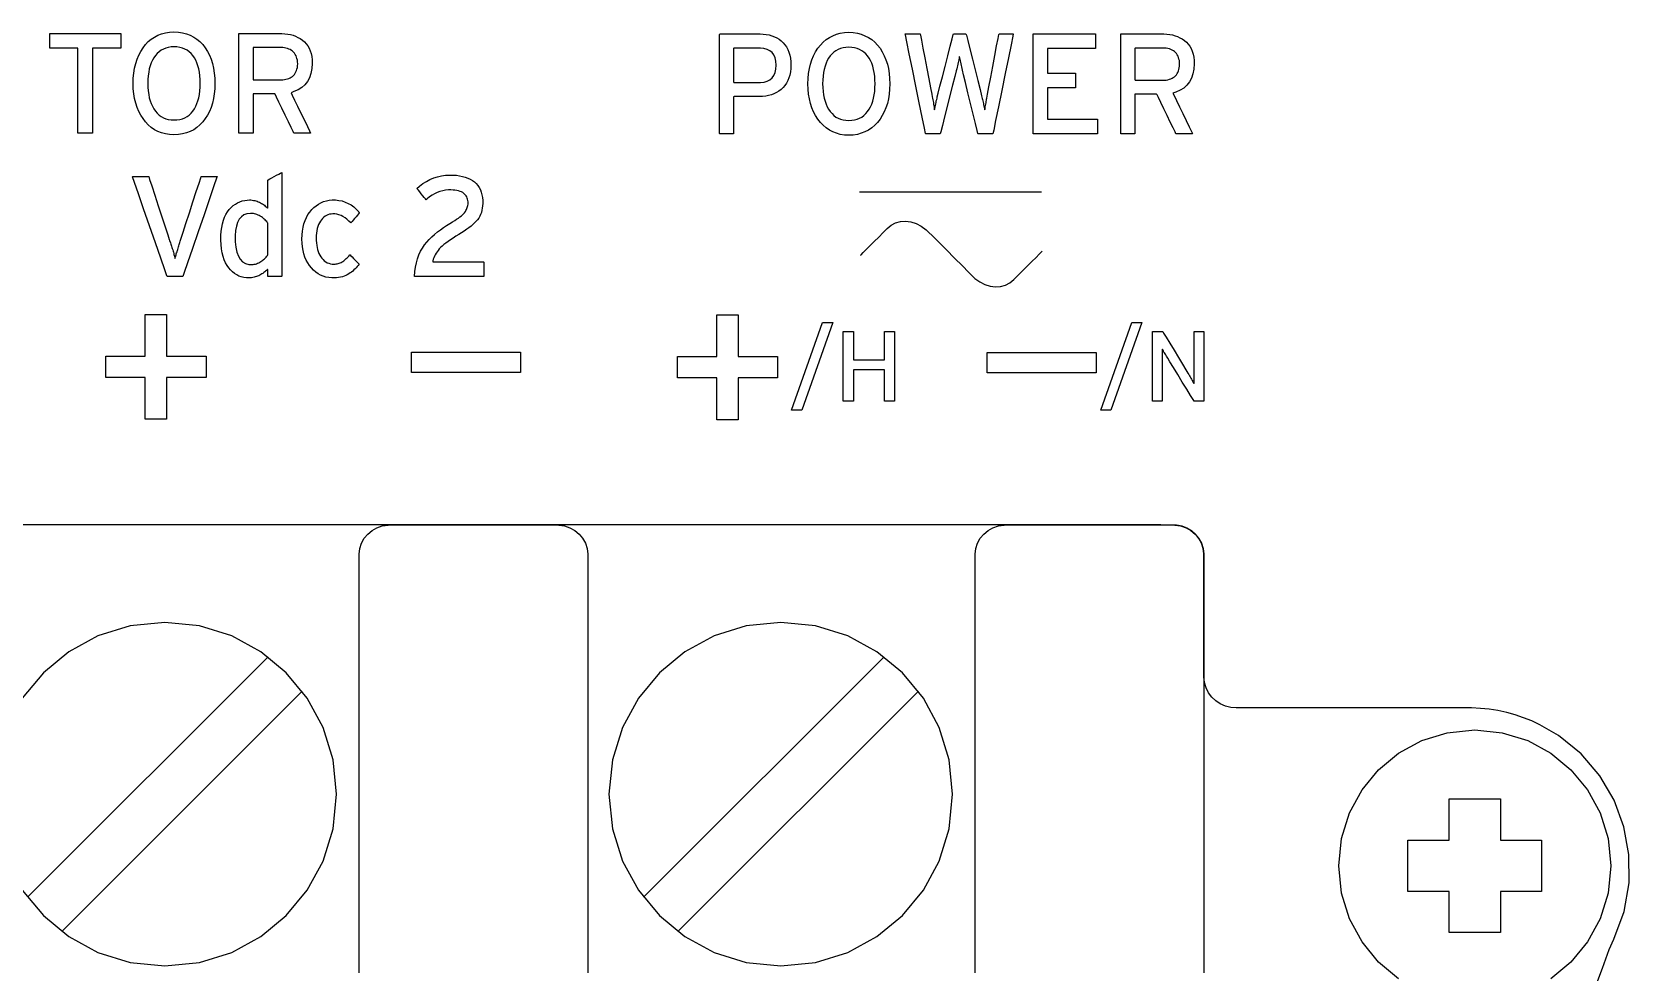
# Model space of a CAD drawing. Extents: x 1 to 47.7, y 0.2 to 33.3.
# Drawn here: x 39.966 to 41.521, y 11.076 to 11.991 of the extents above; entities that cross this region are included whole.
import ezdxf

# ---------------------------------------------------------------- set-up
doc = ezdxf.new("R2010")
doc.units = 0
doc.header["$MEASUREMENT"] = 0
doc.layers.add('4_0_____DWG', color=7, linetype='CONTINUOUS')

msp = doc.modelspace()

# ---------------------------------------------------------------- linework, layer by layer
at = {"layer": '4_0_____DWG'}
for points in [[(40.0246, 11.9755), (40.0246, 11.8925), (40.0105, 11.8925), (40.0105, 11.9755), (39.983, 11.9755), (39.983, 11.9897), (40.0521, 11.9897), (40.0521, 11.9755), (40.0246, 11.9755)], [(40.9408, 11.8921), (40.9408, 11.9893), (41.0014, 11.9893), (41.0014, 11.9752), (40.9549, 11.9752), (40.9549, 11.951), (40.9819, 11.951), (40.9819, 11.9369), (40.9549, 11.9369), (40.9549, 11.9062), (41.0035, 11.9062), (41.0035, 11.8921), (40.9408, 11.8921)], [(40.7717, 11.8355), (40.9489, 11.8355)], [(40.7725, 11.7736), (40.7732, 11.7743), (40.7752, 11.7763), (40.7782, 11.7793), (40.7819, 11.783), (40.7861, 11.7872), (40.7904, 11.7915), (40.7947, 11.7958), (40.7987, 11.7998), (40.8025, 11.803), (40.8068, 11.8053), (40.8115, 11.8065), (40.8166, 11.8068), (40.8217, 11.8062), (40.8269, 11.8046), (40.8319, 11.802), (40.8365, 11.7986), (40.8389, 11.7963), (40.8427, 11.7926), (40.8488, 11.7865), (40.8563, 11.7789), (40.8643, 11.7709), (40.8719, 11.7633), (40.878, 11.7572), (40.8817, 11.7535), (40.8841, 11.7512), (40.8888, 11.7478), (40.8938, 11.7452), (40.8989, 11.7436), (40.9041, 11.743), (40.9091, 11.7433), (40.9139, 11.7445), (40.9182, 11.7468), (40.922, 11.75), (40.926, 11.7541), (40.9305, 11.7586), (40.9351, 11.7632), (40.9396, 11.7676), (40.9436, 11.7716), (40.9468, 11.7749), (40.9489, 11.777), (40.9497, 11.7778)], [(40.0968, 11.6546), (40.0968, 11.614), (40.076, 11.614), (40.076, 11.6546), (40.0377, 11.6546), (40.0377, 11.6754), (40.076, 11.6754), (40.076, 11.716), (40.0968, 11.716), (40.0968, 11.6754), (40.1352, 11.6754), (40.1352, 11.6546), (40.0968, 11.6546)], [(40.6534, 11.6542), (40.6534, 11.6136), (40.6327, 11.6136), (40.6327, 11.6542), (40.5944, 11.6542), (40.5944, 11.675), (40.6327, 11.675), (40.6327, 11.7156), (40.6534, 11.7156), (40.6534, 11.675), (40.6919, 11.675), (40.6919, 11.6542), (40.6534, 11.6542)], [(40.7155, 11.6228), (40.7055, 11.6228), (40.7357, 11.7083), (40.7457, 11.7083), (40.7155, 11.6228)], [(40.796, 11.6315), (40.796, 11.6621), (40.7657, 11.6621), (40.7657, 11.6315), (40.7558, 11.6315), (40.7558, 11.6996), (40.7657, 11.6996), (40.7657, 11.672), (40.796, 11.672), (40.796, 11.6996), (40.8059, 11.6996), (40.8059, 11.6315), (40.796, 11.6315)], [(41.0166, 11.6228), (41.0066, 11.6228), (41.0368, 11.7083), (41.0468, 11.7083), (41.0166, 11.6228)], [(40.3353, 11.6596), (40.3353, 11.6795), (40.4415, 11.6795), (40.4415, 11.6596), (40.3353, 11.6596)], [(40.8959, 11.6592), (40.8959, 11.6791), (41.0021, 11.6791), (41.0021, 11.6592), (40.8959, 11.6592)], [(41.1071, 11.3631), (41.1071, 11.3673), (41.1071, 11.3787), (41.1071, 11.3951), (41.1071, 11.4144), (41.1071, 11.4345), (41.1071, 11.4534), (41.1071, 11.4689), (41.1071, 11.4791), (41.1071, 11.4829), (41.1064, 11.4882), (41.1048, 11.4932), (41.1023, 11.4977), (41.0991, 11.5018), (41.0952, 11.5052), (41.0907, 11.5079), (41.0858, 11.5098), (41.0805, 11.5109), (41.0652, 11.5111), (40.9427, 11.5111), (40.7154, 11.5111), (40.4185, 11.5111), (40.0866, 11.5111), (39.7547, 11.5111)], [(40.2843, 11.0747), (40.2843, 11.107), (40.2843, 11.1611), (40.2843, 11.2287), (40.2843, 11.3017), (40.2843, 11.3717), (40.2843, 11.4306), (40.2843, 11.4699), (40.2843, 11.4826), (40.285, 11.4882), (40.2867, 11.4934), (40.2893, 11.4981), (40.2928, 11.5022), (40.2969, 11.5057), (40.3017, 11.5084), (40.3069, 11.5102), (40.3126, 11.511), (40.3176, 11.5111), (40.3317, 11.5111), (40.3541, 11.5111), (40.3813, 11.5111), (40.4101, 11.5111), (40.4373, 11.5111), (40.4596, 11.5111), (40.4738, 11.5111), (40.4788, 11.511), (40.4844, 11.5102), (40.4897, 11.5084), (40.4944, 11.5057), (40.4986, 11.5022), (40.502, 11.4981), (40.5047, 11.4934), (40.5064, 11.4882), (40.5071, 11.4826), (40.5071, 11.4699), (40.5071, 11.4306), (40.5071, 11.3717), (40.5071, 11.3017), (40.5071, 11.2287), (40.5071, 11.1611), (40.5071, 11.107), (40.5071, 11.0747)], [(40.8843, 11.0747), (40.8843, 11.107), (40.8843, 11.1611), (40.8843, 11.2287), (40.8843, 11.3017), (40.8843, 11.3717), (40.8843, 11.4306), (40.8843, 11.4699), (40.8843, 11.4826), (40.885, 11.4882), (40.8867, 11.4934), (40.8893, 11.4981), (40.8928, 11.5022), (40.8969, 11.5057), (40.9017, 11.5084), (40.9069, 11.5102), (40.9126, 11.511), (40.9176, 11.5111), (40.9317, 11.5111), (40.9541, 11.5111), (40.9813, 11.5111), (41.0101, 11.5111), (41.0373, 11.5111), (41.0597, 11.5111), (41.0738, 11.5111), (41.0788, 11.511), (41.0844, 11.5102), (41.0897, 11.5084), (41.0945, 11.5057), (41.0986, 11.5022), (41.102, 11.4981), (41.1047, 11.4934), (41.1064, 11.4882), (41.1071, 11.4826), (41.1071, 11.4699), (41.1071, 11.4306), (41.1071, 11.3717), (41.1071, 11.3017), (41.1071, 11.2287), (41.1071, 11.1611), (41.1071, 11.107), (41.1071, 11.0747)], [(39.9563, 11.1553), (39.9768, 11.1305), (40.0015, 11.1101), (40.03, 11.0947), (40.0614, 11.085), (40.0952, 11.0816), (40.1289, 11.085), (40.1603, 11.0947), (40.1887, 11.1101), (40.2134, 11.1305), (40.2338, 11.1553), (40.2493, 11.1836), (40.259, 11.215), (40.2624, 11.2487), (40.259, 11.2824), (40.2493, 11.3138), (40.2338, 11.3423), (40.2134, 11.367), (40.1887, 11.3875), (40.1603, 11.403), (40.1289, 11.4127), (40.0952, 11.4161), (40.0614, 11.4127), (40.03, 11.403), (40.0015, 11.3875), (39.9768, 11.367), (39.9563, 11.3423)], [(39.9613, 11.1485), (40.1956, 11.3827)], [(40.5613, 11.1485), (40.7956, 11.3827)], [(41.4849, 11.0516), (41.4952, 11.0794), (41.5018, 11.0975), (41.5063, 11.1077), (41.5163, 11.1347), (41.5212, 11.1624), (41.5211, 11.1901), (41.5162, 11.2171), (41.5066, 11.2429), (41.4927, 11.2667), (41.4746, 11.288), (41.4526, 11.306), (41.4344, 11.3165), (41.4265, 11.3202), (41.4185, 11.3233), (41.4103, 11.326), (41.402, 11.3283), (41.3935, 11.3302), (41.385, 11.3315), (41.3764, 11.3324), (41.3678, 11.3329), (41.3613, 11.3329), (41.3446, 11.3329), (41.3167, 11.3329), (41.2817, 11.3329), (41.2434, 11.3329), (41.206, 11.3329), (41.1734, 11.3329), (41.1495, 11.3329), (41.1384, 11.3329), (41.1335, 11.3332), (41.128, 11.3345), (41.1231, 11.3367), (41.1186, 11.3396), (41.1147, 11.3433), (41.1115, 11.3475), (41.1092, 11.3523), (41.1077, 11.3575), (41.1071, 11.3631)], [(39.9947, 11.115), (40.229, 11.3493)], [(40.5947, 11.115), (40.829, 11.3493)], [(41.2968, 11.0691), (41.2772, 11.0853), (41.2611, 11.1049), (41.2489, 11.1274), (41.2411, 11.1523), (41.2384, 11.179), (41.2411, 11.2057), (41.2489, 11.2305), (41.2611, 11.253), (41.2772, 11.2726), (41.2968, 11.2888), (41.3193, 11.301), (41.3442, 11.3087), (41.3709, 11.3114), (41.3976, 11.3087), (41.4225, 11.301), (41.445, 11.2888), (41.4646, 11.2726), (41.4807, 11.253), (41.493, 11.2305), (41.5007, 11.2057), (41.5034, 11.179), (41.5007, 11.1523), (41.493, 11.1274), (41.4807, 11.1049), (41.4646, 11.0853), (41.445, 11.0691)], [(41.3459, 11.2039), (41.3459, 11.2442), (41.3959, 11.2442), (41.3959, 11.2039), (41.436, 11.2039), (41.436, 11.154), (41.3959, 11.154), (41.3959, 11.114), (41.3459, 11.114), (41.3459, 11.154), (41.3058, 11.154), (41.3058, 11.2039), (41.3459, 11.2039)]]:
    msp.add_lwpolyline(points, dxfattribs=at)
for points in [[(40.1439, 11.9411), (40.1438, 11.936), (40.1433, 11.931), (40.1426, 11.9264), (40.1415, 11.922), (40.1402, 11.9178), (40.1386, 11.9139), (40.1367, 11.9102), (40.1345, 11.9068), (40.132, 11.9036), (40.1293, 11.9007), (40.1263, 11.8982), (40.1232, 11.896), (40.1198, 11.8943), (40.1162, 11.8929), (40.1123, 11.8919), (40.1083, 11.8912), (40.104, 11.891), (40.0998, 11.8912), (40.0958, 11.8919), (40.092, 11.8929), (40.0884, 11.8943), (40.0851, 11.896), (40.0819, 11.8982), (40.079, 11.9007), (40.0764, 11.9036), (40.0739, 11.9068), (40.0716, 11.9102), (40.0697, 11.9139), (40.068, 11.9178), (40.0667, 11.922), (40.0656, 11.9264), (40.0649, 11.931), (40.0644, 11.936), (40.0642, 11.9411), (40.0644, 11.9463), (40.0649, 11.9512), (40.0656, 11.9559), (40.0667, 11.9604), (40.068, 11.9646), (40.0697, 11.9685), (40.0716, 11.9722), (40.0739, 11.9757), (40.0764, 11.9789), (40.079, 11.9818), (40.0819, 11.9842), (40.0851, 11.9863), (40.0884, 11.988), (40.092, 11.9894), (40.0958, 11.9904), (40.0998, 11.991), (40.104, 11.9913), (40.1083, 11.991), (40.1123, 11.9904), (40.1162, 11.9894), (40.1198, 11.988), (40.1232, 11.9863), (40.1263, 11.9842), (40.1293, 11.9818), (40.132, 11.9789), (40.1345, 11.9757), (40.1367, 11.9722), (40.1386, 11.9685), (40.1402, 11.9646), (40.1415, 11.9604), (40.1426, 11.9559), (40.1433, 11.9512), (40.1438, 11.9463)], [(40.2387, 11.9606), (40.2383, 11.9555), (40.2374, 11.9508), (40.236, 11.9466), (40.234, 11.943), (40.2315, 11.9398), (40.2285, 11.937), (40.225, 11.9348), (40.2209, 11.9331), (40.2181, 11.932), (40.2192, 11.9296), (40.2215, 11.9249), (40.2244, 11.9189), (40.2277, 11.9121), (40.231, 11.9053), (40.2339, 11.8993), (40.2361, 11.8949), (40.2371, 11.8926), (40.2369, 11.8925), (40.2355, 11.8925), (40.2333, 11.8925), (40.2307, 11.8925), (40.2279, 11.8925), (40.2252, 11.8925), (40.2229, 11.8925), (40.2214, 11.8925), (40.2209, 11.8925), (40.2201, 11.8942), (40.2181, 11.8982), (40.2154, 11.9038), (40.2123, 11.9102), (40.2091, 11.9169), (40.2061, 11.9229), (40.2038, 11.9277), (40.2025, 11.9305), (40.2021, 11.931), (40.2006, 11.931), (40.1981, 11.931), (40.1948, 11.931), (40.1911, 11.931), (40.1875, 11.931), (40.1844, 11.931), (40.1821, 11.931), (40.181, 11.931), (40.181, 11.93), (40.181, 11.9266), (40.181, 11.9214), (40.181, 11.9151), (40.181, 11.9084), (40.181, 11.9021), (40.181, 11.8969), (40.181, 11.8935), (40.181, 11.8925), (40.1803, 11.8925), (40.1788, 11.8925), (40.1767, 11.8925), (40.1744, 11.8925), (40.172, 11.8925), (40.1699, 11.8925), (40.1682, 11.8925), (40.1673, 11.8925), (40.1672, 11.8936), (40.1672, 11.9007), (40.1672, 11.9129), (40.1672, 11.9282), (40.1672, 11.9449), (40.1672, 11.9613), (40.1672, 11.9754), (40.1672, 11.9854), (40.1672, 11.9897), (40.1684, 11.9897), (40.1723, 11.9897), (40.178, 11.9897), (40.1849, 11.9897), (40.192, 11.9897), (40.1987, 11.9897), (40.2041, 11.9897), (40.2076, 11.9897), (40.2092, 11.9897), (40.2121, 11.9895), (40.2149, 11.9892), (40.2175, 11.9887), (40.2201, 11.988), (40.2225, 11.9871), (40.2248, 11.986), (40.227, 11.9848), (40.2291, 11.9833), (40.2311, 11.9817), (40.2328, 11.9798), (40.2344, 11.9777), (40.2357, 11.9754), (40.2367, 11.9729), (40.2376, 11.9701), (40.2382, 11.9672), (40.2385, 11.964)], [(40.7049, 11.9589), (40.7047, 11.9555), (40.7044, 11.9523), (40.7037, 11.9493), (40.7029, 11.9464), (40.7018, 11.9438), (40.7005, 11.9414), (40.699, 11.9392), (40.6972, 11.9372), (40.6953, 11.9353), (40.6931, 11.9337), (40.6909, 11.9323), (40.6884, 11.9311), (40.6859, 11.9301), (40.6831, 11.9294), (40.6803, 11.9288), (40.6772, 11.9285), (40.6741, 11.9283), (40.673, 11.9283), (40.6706, 11.9283), (40.6672, 11.9283), (40.6631, 11.9283), (40.6588, 11.9283), (40.6548, 11.9283), (40.6515, 11.9283), (40.6495, 11.9283), (40.6491, 11.9282), (40.6491, 11.926), (40.6491, 11.9217), (40.6491, 11.9161), (40.6491, 11.9099), (40.6491, 11.9037), (40.6491, 11.8982), (40.6491, 11.8941), (40.6491, 11.8922), (40.6488, 11.8921), (40.6475, 11.8921), (40.6456, 11.8921), (40.6434, 11.8921), (40.641, 11.8921), (40.6387, 11.8921), (40.6368, 11.8921), (40.6356, 11.8921), (40.6352, 11.8923), (40.6352, 11.8975), (40.6352, 11.9084), (40.6352, 11.9231), (40.6352, 11.9398), (40.6352, 11.9565), (40.6352, 11.9715), (40.6352, 11.9829), (40.6352, 11.9889), (40.6359, 11.9893), (40.6391, 11.9893), (40.6443, 11.9893), (40.6507, 11.9893), (40.6576, 11.9893), (40.6642, 11.9893), (40.6697, 11.9893), (40.6734, 11.9893), (40.675, 11.9893), (40.678, 11.9892), (40.6809, 11.9888), (40.6837, 11.9883), (40.6863, 11.9876), (40.6888, 11.9866), (40.6911, 11.9855), (40.6933, 11.9841), (40.6954, 11.9826), (40.6974, 11.9808), (40.6991, 11.9788), (40.7006, 11.9766), (40.7019, 11.9741), (40.7029, 11.9715), (40.7038, 11.9687), (40.7044, 11.9656), (40.7047, 11.9623)], [(40.8012, 11.9407), (40.801, 11.9356), (40.8005, 11.9306), (40.7998, 11.926), (40.7988, 11.9215), (40.7974, 11.9174), (40.7958, 11.9134), (40.7939, 11.9098), (40.7917, 11.9063), (40.7893, 11.9031), (40.7865, 11.9003), (40.7836, 11.8978), (40.7804, 11.8956), (40.777, 11.8939), (40.7734, 11.8925), (40.7696, 11.8915), (40.7655, 11.8908), (40.7612, 11.8906), (40.757, 11.8908), (40.753, 11.8915), (40.7492, 11.8925), (40.7457, 11.8939), (40.7423, 11.8956), (40.7392, 11.8978), (40.7363, 11.9003), (40.7336, 11.9031), (40.7311, 11.9063), (40.7289, 11.9098), (40.7269, 11.9134), (40.7253, 11.9174), (40.7239, 11.9215), (40.7229, 11.926), (40.7221, 11.9306), (40.7216, 11.9356), (40.7214, 11.9407), (40.7216, 11.9459), (40.7221, 11.9508), (40.7229, 11.9555), (40.7239, 11.96), (40.7253, 11.9642), (40.7269, 11.9681), (40.7289, 11.9718), (40.7311, 11.9753), (40.7336, 11.9785), (40.7363, 11.9813), (40.7392, 11.9838), (40.7423, 11.9859), (40.7457, 11.9876), (40.7492, 11.989), (40.753, 11.99), (40.757, 11.9906), (40.7612, 11.9909), (40.7655, 11.9906), (40.7696, 11.99), (40.7734, 11.989), (40.777, 11.9876), (40.7804, 11.9859), (40.7836, 11.9838), (40.7865, 11.9813), (40.7893, 11.9785), (40.7917, 11.9753), (40.7939, 11.9718), (40.7958, 11.9681), (40.7974, 11.9642), (40.7988, 11.96), (40.7998, 11.9555), (40.8005, 11.9508), (40.801, 11.9459)], [(40.9017, 11.8921), (40.9012, 11.8921), (40.8998, 11.8921), (40.8977, 11.8921), (40.8953, 11.8921), (40.8928, 11.8921), (40.8905, 11.8921), (40.8886, 11.8921), (40.8873, 11.8921), (40.887, 11.8922), (40.8862, 11.8954), (40.8846, 11.902), (40.8824, 11.9111), (40.8799, 11.9215), (40.8773, 11.9321), (40.875, 11.9419), (40.8731, 11.9496), (40.872, 11.9541), (40.8717, 11.9556), (40.8713, 11.9572), (40.871, 11.9587), (40.8706, 11.9603), (40.8703, 11.9618), (40.87, 11.9632), (40.8697, 11.9646), (40.8694, 11.966), (40.8692, 11.9673), (40.8689, 11.967), (40.8686, 11.9656), (40.8683, 11.9642), (40.868, 11.9628), (40.8677, 11.9614), (40.8674, 11.9599), (40.8671, 11.9583), (40.8667, 11.9568), (40.8664, 11.9552), (40.8659, 11.9533), (40.8645, 11.9478), (40.8624, 11.9395), (40.8598, 11.9294), (40.8572, 11.9187), (40.8546, 11.9086), (40.8524, 11.9), (40.8509, 11.8941), (40.8504, 11.8921), (40.8499, 11.8921), (40.8484, 11.8921), (40.8464, 11.8921), (40.844, 11.8921), (40.8416, 11.8921), (40.8393, 11.8921), (40.8374, 11.8921), (40.8363, 11.8921), (40.8359, 11.8924), (40.8349, 11.8976), (40.8327, 11.9081), (40.8298, 11.9223), (40.8265, 11.9385), (40.8232, 11.9549), (40.8201, 11.9698), (40.8178, 11.9815), (40.8164, 11.9883), (40.8163, 11.9893), (40.8173, 11.9893), (40.819, 11.9893), (40.8213, 11.9893), (40.8237, 11.9893), (40.8262, 11.9893), (40.8284, 11.9893), (40.83, 11.9893), (40.8308, 11.9893), (40.8311, 11.9882), (40.832, 11.9834), (40.8335, 11.9756), (40.8353, 11.966), (40.8373, 11.9556), (40.8392, 11.9455), (40.8409, 11.9368), (40.842, 11.9305), (40.8426, 11.9279), (40.8428, 11.9266), (40.8431, 11.9252), (40.8433, 11.9238), (40.8436, 11.9224), (40.8438, 11.9209), (40.8441, 11.9194), (40.8443, 11.918), (40.8445, 11.9165), (40.8448, 11.9153), (40.8451, 11.9167), (40.8453, 11.9182), (40.8456, 11.9197), (40.8459, 11.9211), (40.8462, 11.9225), (40.8465, 11.924), (40.8469, 11.9254), (40.8472, 11.9268), (40.8474, 11.928), (40.8483, 11.9315), (40.85, 11.9383), (40.8524, 11.9474), (40.855, 11.9577), (40.8576, 11.968), (40.86, 11.9774), (40.8618, 11.9847), (40.8628, 11.9888), (40.8631, 11.9893), (40.864, 11.9893), (40.8655, 11.9893), (40.8674, 11.9893), (40.8695, 11.9893), (40.8716, 11.9893), (40.8734, 11.9893), (40.8747, 11.9893), (40.8754, 11.9893), (40.8758, 11.988), (40.8771, 11.9829), (40.8791, 11.9748), (40.8816, 11.9648), (40.8843, 11.9542), (40.8869, 11.9439), (40.8891, 11.9351), (40.8906, 11.9289), (40.8912, 11.9264), (40.8915, 11.9253), (40.8918, 11.9241), (40.8921, 11.9229), (40.8924, 11.9216), (40.8926, 11.9203), (40.8929, 11.919), (40.8932, 11.9177), (40.8934, 11.9163), (40.8937, 11.9154), (40.894, 11.9168), (40.8942, 11.9183), (40.8945, 11.9196), (40.8947, 11.921), (40.8949, 11.9223), (40.8951, 11.9235), (40.8953, 11.9247), (40.8955, 11.9258), (40.8956, 11.9268), (40.8964, 11.9306), (40.8977, 11.9377), (40.8995, 11.9471), (40.9014, 11.9576), (40.9034, 11.9682), (40.9052, 11.9776), (40.9066, 11.9849), (40.9073, 11.9889), (40.9076, 11.9893), (40.9086, 11.9893), (40.9103, 11.9893), (40.9125, 11.9893), (40.9149, 11.9893), (40.9173, 11.9893), (40.9193, 11.9893), (40.9208, 11.9893), (40.9215, 11.9893), (40.9211, 11.9871), (40.9194, 11.9788), (40.9168, 11.9661), (40.9137, 11.9507), (40.9103, 11.9342), (40.9071, 11.9183), (40.9043, 11.9049), (40.9024, 11.8956)], [(41.0977, 11.9602), (41.0973, 11.9551), (41.0964, 11.9504), (41.095, 11.9462), (41.093, 11.9425), (41.0905, 11.9393), (41.0875, 11.9366), (41.0839, 11.9344), (41.0798, 11.9327), (41.077, 11.9316), (41.0782, 11.9292), (41.0805, 11.9245), (41.0834, 11.9184), (41.0867, 11.9117), (41.09, 11.9049), (41.0929, 11.8989), (41.095, 11.8944), (41.0961, 11.8922), (41.0958, 11.8921), (41.0945, 11.8921), (41.0923, 11.8921), (41.0897, 11.8921), (41.0869, 11.8921), (41.0842, 11.8921), (41.0819, 11.8921), (41.0804, 11.8921), (41.0799, 11.8921), (41.0791, 11.8938), (41.0771, 11.8978), (41.0744, 11.9034), (41.0713, 11.9098), (41.0681, 11.9164), (41.0651, 11.9225), (41.0628, 11.9273), (41.0615, 11.9301), (41.0611, 11.9306), (41.0596, 11.9306), (41.0571, 11.9306), (41.0538, 11.9306), (41.0501, 11.9306), (41.0465, 11.9306), (41.0434, 11.9306), (41.0411, 11.9306), (41.04, 11.9306), (41.04, 11.9296), (41.04, 11.9262), (41.04, 11.921), (41.04, 11.9147), (41.04, 11.908), (41.04, 11.9017), (41.04, 11.8965), (41.04, 11.8931), (41.04, 11.8921), (41.0393, 11.8921), (41.0378, 11.8921), (41.0357, 11.8921), (41.0334, 11.8921), (41.031, 11.8921), (41.0289, 11.8921), (41.0272, 11.8921), (41.0262, 11.8921), (41.0261, 11.8932), (41.0261, 11.9003), (41.0261, 11.9125), (41.0261, 11.9278), (41.0261, 11.9445), (41.0261, 11.9609), (41.0261, 11.975), (41.0261, 11.985), (41.0261, 11.9893), (41.0274, 11.9893), (41.0313, 11.9893), (41.037, 11.9893), (41.0439, 11.9893), (41.051, 11.9893), (41.0577, 11.9893), (41.0631, 11.9893), (41.0666, 11.9893), (41.0682, 11.9893), (41.0711, 11.9891), (41.0739, 11.9888), (41.0765, 11.9883), (41.0791, 11.9876), (41.0815, 11.9867), (41.0838, 11.9856), (41.086, 11.9844), (41.0881, 11.9829), (41.0901, 11.9813), (41.0918, 11.9794), (41.0933, 11.9773), (41.0946, 11.975), (41.0957, 11.9725), (41.0965, 11.9697), (41.0972, 11.9668), (41.0975, 11.9636)], [(40.1296, 11.9411), (40.1295, 11.945), (40.1292, 11.9486), (40.1288, 11.952), (40.1282, 11.9552), (40.1274, 11.9583), (40.1264, 11.9611), (40.1252, 11.9637), (40.1239, 11.9662), (40.1224, 11.9684), (40.1207, 11.9703), (40.1188, 11.972), (40.1167, 11.9734), (40.1145, 11.9746), (40.1122, 11.9755), (40.1096, 11.9762), (40.1069, 11.9766), (40.104, 11.9768), (40.1012, 11.9766), (40.0985, 11.9762), (40.096, 11.9755), (40.0937, 11.9746), (40.0915, 11.9734), (40.0895, 11.972), (40.0876, 11.9703), (40.0859, 11.9684), (40.0844, 11.9662), (40.083, 11.9637), (40.0819, 11.9611), (40.0809, 11.9583), (40.08, 11.9552), (40.0794, 11.952), (40.0789, 11.9486), (40.0787, 11.945), (40.0786, 11.9411), (40.0787, 11.9374), (40.0789, 11.9338), (40.0794, 11.9304), (40.08, 11.9272), (40.0809, 11.9242), (40.0819, 11.9214), (40.083, 11.9188), (40.0844, 11.9164), (40.0859, 11.9141), (40.0876, 11.9121), (40.0895, 11.9103), (40.0915, 11.9088), (40.0937, 11.9076), (40.096, 11.9067), (40.0985, 11.906), (40.1012, 11.9056), (40.104, 11.9055), (40.1069, 11.9056), (40.1096, 11.906), (40.1122, 11.9067), (40.1145, 11.9076), (40.1167, 11.9088), (40.1188, 11.9103), (40.1207, 11.9121), (40.1224, 11.9141), (40.1239, 11.9164), (40.1252, 11.9188), (40.1264, 11.9214), (40.1274, 11.9242), (40.1282, 11.9272), (40.1288, 11.9304), (40.1292, 11.9338), (40.1295, 11.9374)], [(40.2245, 11.9602), (40.2244, 11.962), (40.2242, 11.9637), (40.2238, 11.9653), (40.2234, 11.9668), (40.2229, 11.9681), (40.2222, 11.9694), (40.2214, 11.9705), (40.2205, 11.9715), (40.2195, 11.9725), (40.2184, 11.9733), (40.2172, 11.974), (40.2159, 11.9746), (40.2146, 11.9752), (40.2131, 11.9755), (40.2115, 11.9758), (40.2099, 11.976), (40.2084, 11.976), (40.2071, 11.976), (40.204, 11.976), (40.1998, 11.976), (40.1951, 11.976), (40.1902, 11.976), (40.1859, 11.976), (40.1827, 11.976), (40.1811, 11.976), (40.181, 11.9754), (40.181, 11.9726), (40.181, 11.9683), (40.181, 11.9631), (40.181, 11.9576), (40.181, 11.9523), (40.181, 11.948), (40.181, 11.9453), (40.1811, 11.9447), (40.1827, 11.9447), (40.1859, 11.9447), (40.1902, 11.9447), (40.1951, 11.9447), (40.1998, 11.9447), (40.204, 11.9447), (40.2071, 11.9447), (40.2084, 11.9447), (40.2099, 11.9447), (40.2115, 11.9448), (40.213, 11.9451), (40.2145, 11.9455), (40.2158, 11.9459), (40.2171, 11.9465), (40.2183, 11.9472), (40.2194, 11.948), (40.2204, 11.9489), (40.2213, 11.9499), (40.2221, 11.9511), (40.2228, 11.9523), (40.2234, 11.9537), (40.2238, 11.9551), (40.2242, 11.9567), (40.2244, 11.9584)], [(40.6905, 11.9589), (40.6902, 11.9627), (40.6894, 11.966), (40.6882, 11.9688), (40.6865, 11.9711), (40.6843, 11.973), (40.6817, 11.9743), (40.6786, 11.9752), (40.6751, 11.9756), (40.6737, 11.9756), (40.6712, 11.9756), (40.6675, 11.9756), (40.6631, 11.9756), (40.6585, 11.9756), (40.6543, 11.9756), (40.651, 11.9756), (40.6492, 11.9756), (40.6491, 11.9751), (40.6491, 11.9723), (40.6491, 11.9676), (40.6491, 11.9619), (40.6491, 11.9558), (40.6491, 11.95), (40.6491, 11.9454), (40.6491, 11.9425), (40.6492, 11.942), (40.651, 11.942), (40.6543, 11.942), (40.6585, 11.942), (40.6631, 11.942), (40.6675, 11.942), (40.6712, 11.942), (40.6737, 11.942), (40.6751, 11.942), (40.6787, 11.9424), (40.6819, 11.9433), (40.6845, 11.9447), (40.6867, 11.9466), (40.6883, 11.9489), (40.6896, 11.9518), (40.6903, 11.9551)], [(40.7868, 11.9407), (40.7867, 11.9446), (40.7865, 11.9482), (40.786, 11.9516), (40.7854, 11.9548), (40.7846, 11.9579), (40.7836, 11.9607), (40.7824, 11.9633), (40.7811, 11.9658), (40.7796, 11.968), (40.7779, 11.9699), (40.776, 11.9716), (40.774, 11.973), (40.7718, 11.9742), (40.7694, 11.9751), (40.7668, 11.9758), (40.7641, 11.9762), (40.7612, 11.9763), (40.7584, 11.9762), (40.7558, 11.9758), (40.7533, 11.9751), (40.7509, 11.9742), (40.7487, 11.973), (40.7467, 11.9716), (40.7449, 11.9699), (40.7432, 11.968), (40.7416, 11.9658), (40.7403, 11.9633), (40.7391, 11.9607), (40.7381, 11.9579), (40.7373, 11.9548), (40.7366, 11.9516), (40.7362, 11.9482), (40.7359, 11.9446), (40.7358, 11.9407), (40.7359, 11.937), (40.7362, 11.9334), (40.7366, 11.93), (40.7373, 11.9268), (40.7381, 11.9238), (40.7391, 11.921), (40.7403, 11.9184), (40.7416, 11.916), (40.7432, 11.9137), (40.7449, 11.9117), (40.7467, 11.9099), (40.7487, 11.9084), (40.7509, 11.9072), (40.7533, 11.9063), (40.7558, 11.9056), (40.7584, 11.9052), (40.7612, 11.9051), (40.7641, 11.9052), (40.7668, 11.9056), (40.7694, 11.9063), (40.7718, 11.9072), (40.774, 11.9084), (40.776, 11.9099), (40.7779, 11.9117), (40.7796, 11.9137), (40.7811, 11.916), (40.7824, 11.9184), (40.7836, 11.921), (40.7846, 11.9238), (40.7854, 11.9268), (40.786, 11.93), (40.7865, 11.9334), (40.7867, 11.937)], [(41.0834, 11.9598), (41.0834, 11.9616), (41.0832, 11.9633), (41.0828, 11.9649), (41.0824, 11.9664), (41.0819, 11.9677), (41.0812, 11.969), (41.0804, 11.9701), (41.0795, 11.9711), (41.0785, 11.9721), (41.0774, 11.9729), (41.0762, 11.9736), (41.0749, 11.9742), (41.0736, 11.9747), (41.0721, 11.9751), (41.0705, 11.9754), (41.0689, 11.9756), (41.0674, 11.9756), (41.066, 11.9756), (41.063, 11.9756), (41.0588, 11.9756), (41.054, 11.9756), (41.0492, 11.9756), (41.0449, 11.9756), (41.0417, 11.9756), (41.0401, 11.9756), (41.04, 11.975), (41.04, 11.9722), (41.04, 11.9679), (41.04, 11.9627), (41.04, 11.9572), (41.04, 11.9519), (41.04, 11.9476), (41.04, 11.9449), (41.0401, 11.9443), (41.0417, 11.9443), (41.0449, 11.9443), (41.0492, 11.9443), (41.054, 11.9443), (41.0588, 11.9443), (41.063, 11.9443), (41.066, 11.9443), (41.0674, 11.9443), (41.0689, 11.9443), (41.0705, 11.9444), (41.072, 11.9447), (41.0735, 11.9451), (41.0748, 11.9455), (41.0761, 11.9461), (41.0773, 11.9468), (41.0784, 11.9476), (41.0794, 11.9485), (41.0803, 11.9495), (41.0811, 11.9507), (41.0818, 11.9519), (41.0824, 11.9533), (41.0828, 11.9547), (41.0831, 11.9563), (41.0834, 11.958)], [(40.1954, 11.7532), (40.1954, 11.7534), (40.1954, 11.7541), (40.1954, 11.7551), (40.1954, 11.7562), (40.1954, 11.7574), (40.1954, 11.7585), (40.1954, 11.7594), (40.1954, 11.7599), (40.1951, 11.7598), (40.1942, 11.759), (40.1933, 11.7582), (40.1924, 11.7575), (40.1914, 11.7568), (40.1905, 11.7561), (40.1895, 11.7555), (40.1885, 11.7549), (40.1875, 11.7543), (40.1865, 11.7538), (40.1854, 11.7533), (40.1843, 11.7529), (40.1831, 11.7526), (40.182, 11.7523), (40.1808, 11.752), (40.1795, 11.7518), (40.1783, 11.7517), (40.177, 11.7516), (40.1745, 11.7517), (40.172, 11.7521), (40.1696, 11.7527), (40.1673, 11.7535), (40.1651, 11.7546), (40.163, 11.756), (40.161, 11.7575), (40.1591, 11.7594), (40.1573, 11.7615), (40.1557, 11.7638), (40.1542, 11.7664), (40.153, 11.7694), (40.1519, 11.7726), (40.1511, 11.7762), (40.1504, 11.78), (40.15, 11.7842), (40.1498, 11.7886), (40.1498, 11.7931), (40.15, 11.7971), (40.1505, 11.8009), (40.1512, 11.8045), (40.1521, 11.8078), (40.1532, 11.8108), (40.1546, 11.8136), (40.1561, 11.8161), (40.1579, 11.8184), (40.1598, 11.8204), (40.1618, 11.8221), (40.1638, 11.8236), (40.166, 11.8249), (40.1682, 11.8259), (40.1705, 11.8267), (40.1729, 11.8272), (40.1754, 11.8275), (40.1777, 11.8276), (40.179, 11.8276), (40.1802, 11.8274), (40.1814, 11.8272), (40.1826, 11.827), (40.1838, 11.8267), (40.185, 11.8263), (40.1861, 11.8259), (40.1872, 11.8254), (40.1883, 11.8249), (40.1893, 11.8243), (40.1903, 11.8237), (40.1912, 11.8231), (40.1921, 11.8224), (40.1929, 11.8217), (40.1937, 11.821), (40.1945, 11.8203), (40.1952, 11.8195), (40.1954, 11.8199), (40.1954, 11.8223), (40.1954, 11.826), (40.1954, 11.8304), (40.1954, 11.8352), (40.1954, 11.8397), (40.1954, 11.8436), (40.1954, 11.8462), (40.1954, 11.847), (40.1959, 11.8473), (40.1973, 11.8481), (40.1993, 11.8492), (40.2016, 11.8504), (40.2039, 11.8516), (40.2061, 11.8528), (40.2078, 11.8537), (40.2089, 11.8543), (40.2091, 11.8538), (40.2091, 11.8475), (40.2091, 11.8357), (40.2091, 11.8203), (40.2091, 11.8031), (40.2091, 11.786), (40.2091, 11.7708), (40.2091, 11.7593), (40.2091, 11.7535), (40.2088, 11.7532), (40.2077, 11.7532), (40.2059, 11.7532), (40.2037, 11.7532), (40.2014, 11.7532), (40.1991, 11.7532), (40.1972, 11.7532), (40.1959, 11.7532)], [(40.1127, 11.7532), (40.1121, 11.7532), (40.1106, 11.7532), (40.1084, 11.7532), (40.1058, 11.7532), (40.1032, 11.7532), (40.1007, 11.7532), (40.0988, 11.7532), (40.0975, 11.7532), (40.0971, 11.7537), (40.095, 11.7597), (40.0911, 11.771), (40.0859, 11.7859), (40.0802, 11.8025), (40.0744, 11.8191), (40.0693, 11.8337), (40.0655, 11.8446), (40.0636, 11.8501), (40.0638, 11.8503), (40.0652, 11.8503), (40.0673, 11.8503), (40.0698, 11.8503), (40.0726, 11.8503), (40.0752, 11.8503), (40.0774, 11.8503), (40.0789, 11.8503), (40.0794, 11.8503), (40.0803, 11.8476), (40.0824, 11.8412), (40.0853, 11.8322), (40.0887, 11.8218), (40.0922, 11.8111), (40.0954, 11.8014), (40.0979, 11.7936), (40.0994, 11.7891), (40.0998, 11.7879), (40.1002, 11.7869), (40.1005, 11.7858), (40.1009, 11.7847), (40.1013, 11.7836), (40.1016, 11.7825), (40.102, 11.7814), (40.1024, 11.7802), (40.1028, 11.779), (40.1031, 11.7778), (40.1035, 11.7767), (40.1038, 11.7756), (40.104, 11.7746), (40.1043, 11.7736), (40.1045, 11.7728), (40.1047, 11.7719), (40.1049, 11.7712), (40.1051, 11.7707), (40.1053, 11.7714), (40.1055, 11.7722), (40.1057, 11.7731), (40.106, 11.774), (40.1063, 11.775), (40.1066, 11.776), (40.107, 11.7771), (40.1073, 11.7783), (40.1077, 11.7795), (40.1081, 11.7807), (40.1084, 11.7819), (40.1088, 11.783), (40.1091, 11.7841), (40.1095, 11.7852), (40.1098, 11.7863), (40.1101, 11.7874), (40.1104, 11.7884), (40.1111, 11.7904), (40.113, 11.7962), (40.1157, 11.8048), (40.119, 11.8151), (40.1225, 11.8257), (40.1257, 11.8357), (40.1284, 11.8439), (40.1301, 11.8491), (40.1305, 11.8503), (40.1314, 11.8503), (40.1331, 11.8503), (40.1355, 11.8503), (40.1381, 11.8503), (40.1408, 11.8503), (40.1432, 11.8503), (40.145, 11.8503), (40.146, 11.8503), (40.1455, 11.8488), (40.1429, 11.8412), (40.1386, 11.8287), (40.1333, 11.8132), (40.1275, 11.7964), (40.122, 11.7802), (40.1172, 11.7664), (40.1139, 11.7568)], [(40.3382, 11.7532), (40.3386, 11.7578), (40.3392, 11.7622), (40.3401, 11.7664), (40.3412, 11.7704), (40.3425, 11.7741), (40.3441, 11.7776), (40.3459, 11.7808), (40.348, 11.7838), (40.3503, 11.7865), (40.3527, 11.7891), (40.3553, 11.7916), (40.3579, 11.794), (40.3606, 11.7964), (40.3635, 11.7986), (40.3664, 11.8007), (40.3695, 11.8027), (40.3726, 11.8047), (40.3753, 11.8063), (40.3774, 11.8075), (40.3792, 11.8088), (40.381, 11.8099), (40.3825, 11.8111), (40.3839, 11.8122), (40.3851, 11.8132), (40.3862, 11.8143), (40.3871, 11.8152), (40.3878, 11.8162), (40.3884, 11.8172), (40.3889, 11.8182), (40.3894, 11.8192), (40.3897, 11.8202), (40.39, 11.8213), (40.3902, 11.8223), (40.3904, 11.8234), (40.3904, 11.8245), (40.3904, 11.8258), (40.3902, 11.8271), (40.39, 11.8283), (40.3896, 11.8294), (40.3891, 11.8305), (40.3886, 11.8315), (40.3879, 11.8324), (40.3871, 11.8332), (40.3862, 11.834), (40.3852, 11.8348), (40.384, 11.8354), (40.3826, 11.836), (40.3811, 11.8364), (40.3795, 11.8368), (40.3777, 11.8371), (40.3758, 11.8373), (40.3738, 11.8374), (40.3714, 11.8374), (40.3685, 11.8371), (40.3658, 11.8366), (40.3631, 11.8359), (40.3604, 11.8349), (40.3579, 11.8337), (40.3554, 11.8322), (40.353, 11.8305), (40.3506, 11.8286), (40.3495, 11.8278), (40.3489, 11.8286), (40.3478, 11.83), (40.3464, 11.8317), (40.3449, 11.8335), (40.3434, 11.8354), (40.3421, 11.837), (40.3411, 11.8382), (40.3406, 11.8387), (40.3431, 11.8409), (40.3464, 11.8435), (40.3498, 11.8456), (40.3533, 11.8475), (40.357, 11.849), (40.3607, 11.8502), (40.3646, 11.8511), (40.3686, 11.8517), (40.3728, 11.8519), (40.3761, 11.8518), (40.3792, 11.8516), (40.3822, 11.8512), (40.385, 11.8506), (40.3877, 11.8498), (40.3902, 11.8489), (40.3925, 11.8478), (40.3946, 11.8466), (40.3966, 11.8452), (40.3984, 11.8435), (40.3999, 11.8417), (40.4013, 11.8397), (40.4024, 11.8375), (40.4033, 11.8352), (40.404, 11.8327), (40.4045, 11.8299), (40.4047, 11.8271), (40.4048, 11.8243), (40.4046, 11.8219), (40.4043, 11.8196), (40.4039, 11.8175), (40.4034, 11.8154), (40.4026, 11.8135), (40.4018, 11.8117), (40.4008, 11.81), (40.3997, 11.8084), (40.3983, 11.8068), (40.3968, 11.8053), (40.3951, 11.8037), (40.3933, 11.8022), (40.3913, 11.8006), (40.3891, 11.799), (40.3867, 11.7973), (40.3842, 11.7957), (40.3815, 11.794), (40.3786, 11.7922), (40.3758, 11.7905), (40.3733, 11.7888), (40.371, 11.7872), (40.3689, 11.7856), (40.3669, 11.7841), (40.3652, 11.7826), (40.3637, 11.7812), (40.3624, 11.7799), (40.3613, 11.7785), (40.3602, 11.7771), (40.3593, 11.7757), (40.3584, 11.7743), (40.3577, 11.7728), (40.357, 11.7713), (40.3565, 11.7698), (40.3561, 11.7683), (40.3561, 11.7673), (40.359, 11.7673), (40.3646, 11.7673), (40.372, 11.7673), (40.3803, 11.7673), (40.3887, 11.7673), (40.3963, 11.7673), (40.4021, 11.7673), (40.4054, 11.7673), (40.4057, 11.7671), (40.4057, 11.7661), (40.4057, 11.7644), (40.4057, 11.7622), (40.4057, 11.7598), (40.4057, 11.7575), (40.4057, 11.7554), (40.4057, 11.7539), (40.4057, 11.7532), (40.4042, 11.7532), (40.3985, 11.7532), (40.3897, 11.7532), (40.379, 11.7532), (40.3675, 11.7532), (40.3565, 11.7532), (40.3471, 11.7532), (40.3406, 11.7532)], [(40.2763, 11.8052), (40.2744, 11.8071), (40.2725, 11.8088), (40.2706, 11.8102), (40.2686, 11.8114), (40.2667, 11.8124), (40.2647, 11.8132), (40.2627, 11.8137), (40.2606, 11.814), (40.2586, 11.8141), (40.257, 11.8139), (40.2554, 11.8137), (40.2539, 11.8132), (40.2525, 11.8126), (40.2512, 11.8118), (40.2499, 11.8108), (40.2488, 11.8097), (40.2477, 11.8084), (40.2466, 11.8069), (40.2457, 11.8053), (40.2449, 11.8036), (40.2442, 11.8018), (40.2436, 11.7998), (40.2432, 11.7976), (40.2429, 11.7954), (40.2426, 11.793), (40.2426, 11.7905), (40.2426, 11.788), (40.2427, 11.7857), (40.243, 11.7834), (40.2434, 11.7813), (40.2439, 11.7793), (40.2445, 11.7774), (40.2452, 11.7756), (40.2461, 11.7739), (40.247, 11.7723), (40.2481, 11.7708), (40.2492, 11.7695), (40.2504, 11.7683), (40.2518, 11.7673), (40.2532, 11.7665), (40.2547, 11.7659), (40.2564, 11.7655), (40.2581, 11.7652), (40.2598, 11.7652), (40.2609, 11.7652), (40.262, 11.7653), (40.263, 11.7655), (40.264, 11.7657), (40.265, 11.766), (40.2659, 11.7664), (40.2668, 11.7668), (40.2677, 11.7673), (40.2685, 11.7678), (40.2694, 11.7684), (40.2702, 11.7691), (40.271, 11.7698), (40.2718, 11.7705), (40.2727, 11.7713), (40.2735, 11.7721), (40.2744, 11.773), (40.2753, 11.774), (40.2757, 11.774), (40.2764, 11.7733), (40.2776, 11.7721), (40.279, 11.7706), (40.2805, 11.7691), (40.2819, 11.7676), (40.2832, 11.7664), (40.284, 11.7655), (40.2844, 11.7652), (40.2834, 11.7639), (40.2825, 11.7627), (40.2815, 11.7616), (40.2804, 11.7605), (40.2793, 11.7594), (40.2781, 11.7584), (40.2769, 11.7574), (40.2756, 11.7565), (40.2742, 11.7556), (40.2728, 11.7547), (40.2713, 11.754), (40.2697, 11.7534), (40.268, 11.7528), (40.2662, 11.7524), (40.2643, 11.752), (40.2623, 11.7518), (40.2602, 11.7516), (40.2576, 11.7517), (40.2547, 11.752), (40.252, 11.7525), (40.2494, 11.7534), (40.2468, 11.7545), (40.2444, 11.7558), (40.2422, 11.7574), (40.24, 11.7593), (40.238, 11.7615), (40.2361, 11.7638), (40.2344, 11.7664), (40.2329, 11.7691), (40.2316, 11.772), (40.2305, 11.7751), (40.2297, 11.7784), (40.2291, 11.7819), (40.2287, 11.7855), (40.2286, 11.7894), (40.2287, 11.7935), (40.2291, 11.7973), (40.2297, 11.801), (40.2306, 11.8044), (40.2317, 11.8076), (40.233, 11.8106), (40.2345, 11.8133), (40.2363, 11.8158), (40.2383, 11.8182), (40.2403, 11.8202), (40.2425, 11.822), (40.2448, 11.8236), (40.2472, 11.8249), (40.2497, 11.826), (40.2524, 11.8268), (40.2551, 11.8273), (40.258, 11.8276), (40.2612, 11.8276), (40.2646, 11.8272), (40.2678, 11.8266), (40.2709, 11.8256), (40.2738, 11.8243), (40.2765, 11.8227), (40.2792, 11.8208), (40.2816, 11.8185), (40.2839, 11.816), (40.2843, 11.8151), (40.2836, 11.8142), (40.2826, 11.8129), (40.2813, 11.8113), (40.2799, 11.8096), (40.2785, 11.8079), (40.2774, 11.8065), (40.2766, 11.8055)], [(40.1955, 11.8049), (40.1949, 11.8057), (40.1943, 11.8065), (40.1936, 11.8073), (40.1928, 11.8081), (40.192, 11.8089), (40.1911, 11.8096), (40.1902, 11.8104), (40.1892, 11.8111), (40.1881, 11.8118), (40.187, 11.8124), (40.1859, 11.8129), (40.1848, 11.8134), (40.1837, 11.8138), (40.1825, 11.8141), (40.1813, 11.8143), (40.18, 11.8144), (40.1784, 11.8145), (40.1751, 11.8141), (40.1722, 11.813), (40.1697, 11.8112), (40.1676, 11.8089), (40.166, 11.8058), (40.1648, 11.8021), (40.164, 11.7978), (40.1636, 11.7928), (40.1637, 11.7869), (40.1643, 11.7815), (40.1653, 11.7768), (40.1667, 11.7729), (40.1686, 11.7698), (40.1709, 11.7674), (40.1737, 11.7658), (40.1769, 11.7649), (40.1798, 11.7648), (40.181, 11.7648), (40.1822, 11.765), (40.1833, 11.7652), (40.1844, 11.7655), (40.1855, 11.766), (40.1866, 11.7665), (40.1876, 11.767), (40.1886, 11.7677), (40.1895, 11.7684), (40.1905, 11.769), (40.1913, 11.7697), (40.1922, 11.7704), (40.193, 11.7712), (40.1937, 11.772), (40.1944, 11.7728), (40.1951, 11.7736), (40.1955, 11.7743), (40.1955, 11.7764), (40.1955, 11.7803), (40.1955, 11.7852), (40.1955, 11.7907), (40.1955, 11.796), (40.1955, 11.8005), (40.1955, 11.8037)], [(41.0976, 11.6315), (41.0967, 11.6331), (41.0941, 11.6372), (41.0904, 11.6432), (41.0861, 11.6502), (41.0816, 11.6576), (41.0774, 11.6644), (41.074, 11.6699), (41.0719, 11.6734), (41.0712, 11.6745), (41.0706, 11.6756), (41.0699, 11.6766), (41.0693, 11.6776), (41.0688, 11.6786), (41.0682, 11.6795), (41.0677, 11.6805), (41.0672, 11.6813), (41.0667, 11.6822), (41.0665, 11.6816), (41.0665, 11.68), (41.0665, 11.6783), (41.0665, 11.6766), (41.0665, 11.6748), (41.0665, 11.6729), (41.0665, 11.671), (41.0665, 11.6691), (41.0666, 11.6671), (41.0666, 11.6658), (41.0666, 11.6627), (41.0666, 11.6579), (41.0666, 11.6522), (41.0666, 11.6461), (41.0666, 11.6404), (41.0666, 11.6357), (41.0666, 11.6325), (41.0665, 11.6315), (41.0661, 11.6315), (41.0651, 11.6315), (41.0637, 11.6315), (41.0621, 11.6315), (41.0605, 11.6315), (41.059, 11.6315), (41.0578, 11.6315), (41.0571, 11.6315), (41.057, 11.632), (41.057, 11.6364), (41.057, 11.6444), (41.057, 11.6548), (41.057, 11.6664), (41.057, 11.6778), (41.057, 11.688), (41.057, 11.6956), (41.057, 11.6993), (41.0572, 11.6996), (41.058, 11.6996), (41.0593, 11.6996), (41.0609, 11.6996), (41.0626, 11.6996), (41.0643, 11.6996), (41.0657, 11.6996), (41.0667, 11.6996), (41.067, 11.6996), (41.0679, 11.698), (41.0704, 11.694), (41.0739, 11.6882), (41.078, 11.6813), (41.0823, 11.6742), (41.0863, 11.6676), (41.0896, 11.6622), (41.0916, 11.6588), (41.0923, 11.6577), (41.093, 11.6564), (41.0937, 11.6552), (41.0944, 11.654), (41.0951, 11.6529), (41.0957, 11.6518), (41.0963, 11.6507), (41.0968, 11.6497), (41.0973, 11.6488), (41.0975, 11.6493), (41.0975, 11.651), (41.0975, 11.6528), (41.0975, 11.6545), (41.0975, 11.6564), (41.0975, 11.6582), (41.0975, 11.6602), (41.0975, 11.6621), (41.0975, 11.6642), (41.0975, 11.6654), (41.0975, 11.6686), (41.0975, 11.6733), (41.0975, 11.679), (41.0975, 11.685), (41.0975, 11.6907), (41.0975, 11.6955), (41.0975, 11.6986), (41.0975, 11.6996), (41.0979, 11.6996), (41.0989, 11.6996), (41.1003, 11.6996), (41.1019, 11.6996), (41.1035, 11.6996), (41.105, 11.6996), (41.1062, 11.6996), (41.1069, 11.6996), (41.107, 11.6991), (41.107, 11.6947), (41.107, 11.6867), (41.107, 11.6763), (41.107, 11.6647), (41.107, 11.6533), (41.107, 11.6431), (41.107, 11.6355), (41.107, 11.6317), (41.1069, 11.6315), (41.1061, 11.6315), (41.1049, 11.6315), (41.1034, 11.6315), (41.1018, 11.6315), (41.1002, 11.6315), (41.0989, 11.6315), (41.098, 11.6315)], [(40.5277, 11.2487), (40.5311, 11.215), (40.5409, 11.1836), (40.5563, 11.1553), (40.5768, 11.1305), (40.6015, 11.1101), (40.63, 11.0947), (40.6614, 11.085), (40.6952, 11.0816), (40.7289, 11.085), (40.7603, 11.0947), (40.7887, 11.1101), (40.8134, 11.1305), (40.8339, 11.1553), (40.8493, 11.1836), (40.859, 11.215), (40.8624, 11.2487), (40.859, 11.2824), (40.8493, 11.3138), (40.8339, 11.3423), (40.8134, 11.367), (40.7887, 11.3875), (40.7603, 11.403), (40.7289, 11.4127), (40.6952, 11.4161), (40.6614, 11.4127), (40.63, 11.403), (40.6015, 11.3875), (40.5768, 11.367), (40.5563, 11.3423), (40.5409, 11.3138), (40.5311, 11.2824)]]:
    msp.add_lwpolyline(points, close=True, dxfattribs=at)

doc.saveas('drawing.dxf')
